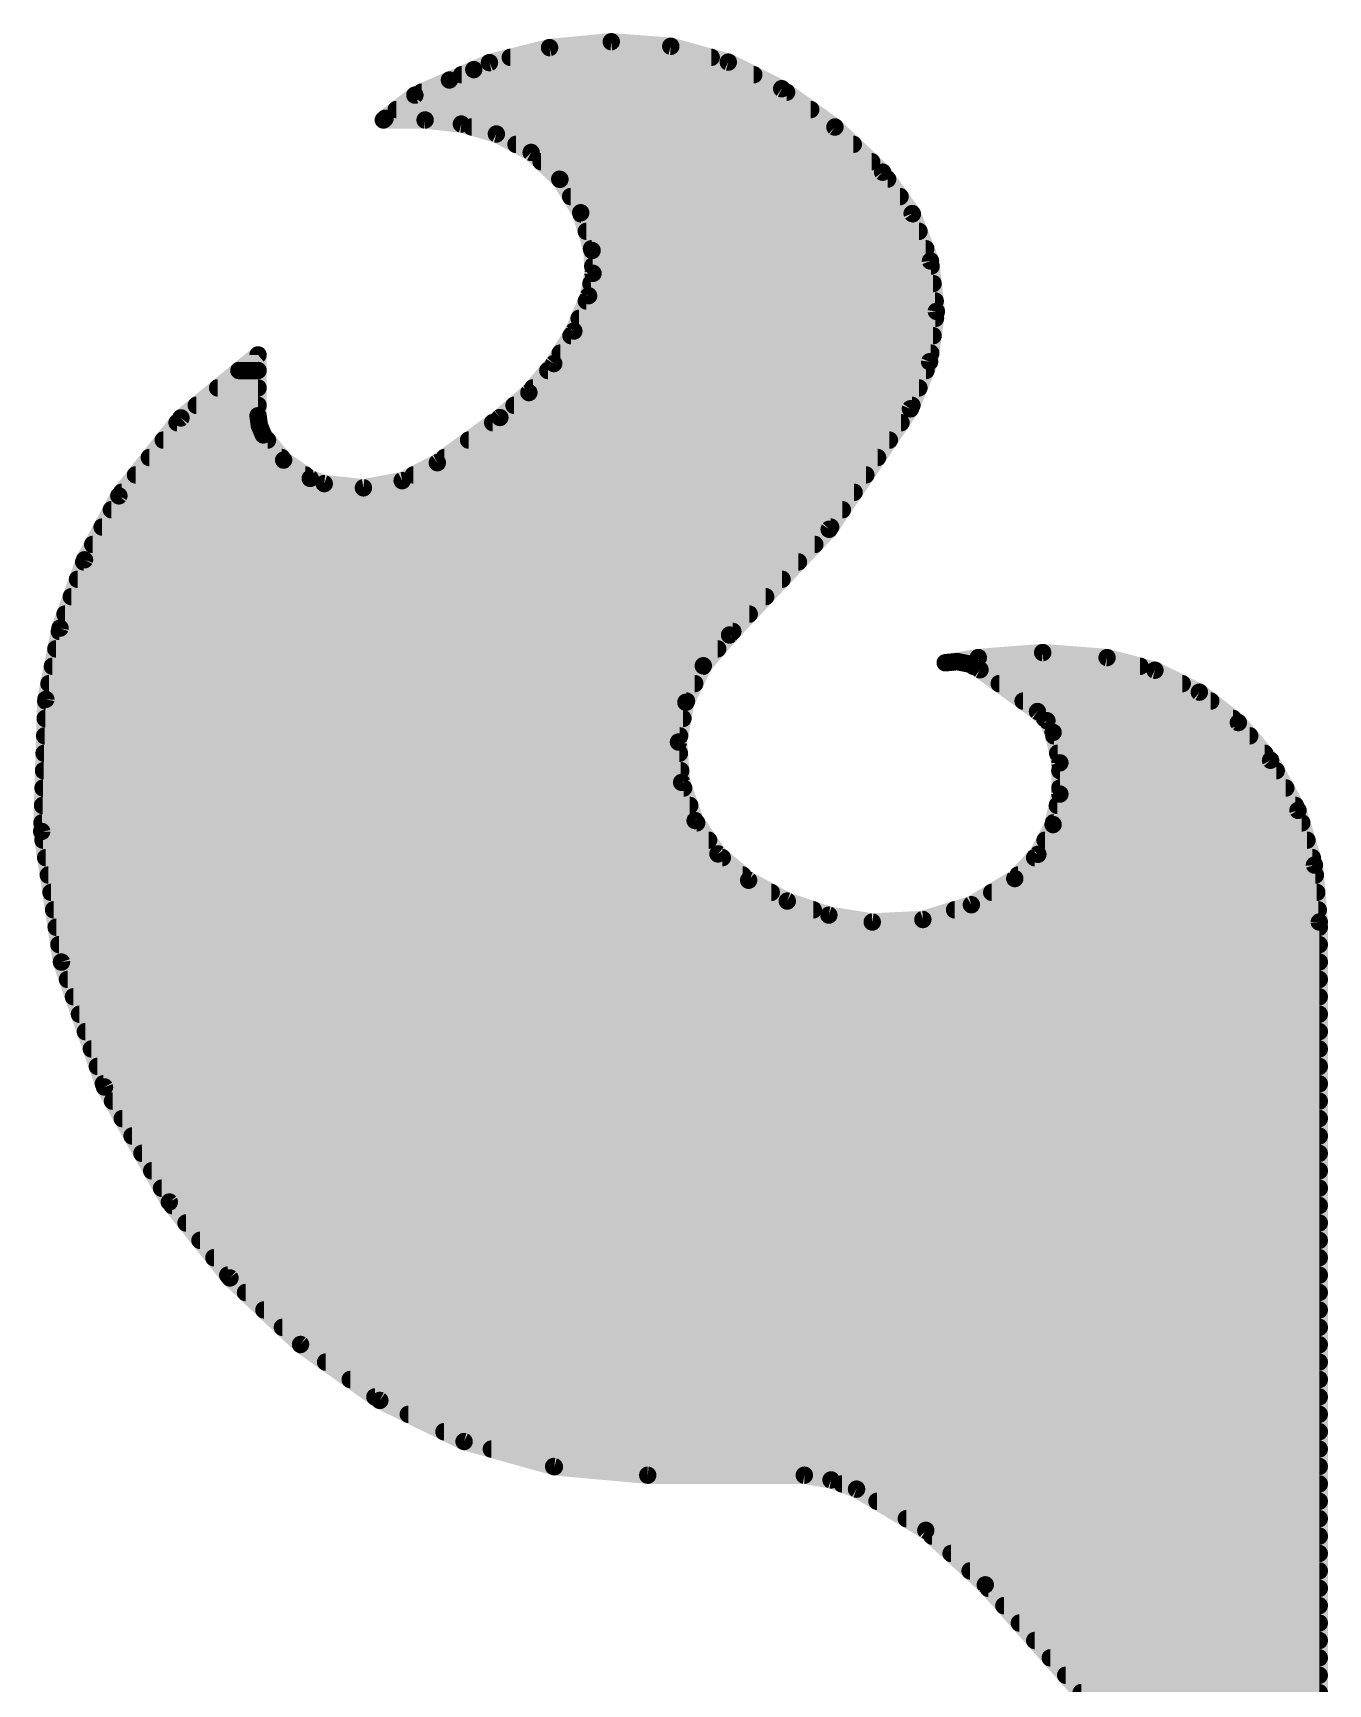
# Model space of a CAD drawing. Extents: x -2.6 to 78.8, y -16.5 to 68.7.
# Drawn here: x 38.155 to 40.046, y 26.276 to 28.687 of the extents above; entities that cross this region are included whole.
import ezdxf

# ---------------------------------------------------------------- set-up
doc = ezdxf.new("R2010")
doc.units = 0
doc.layers.add('22', color=40, linetype='CONTINUOUS')

msp = doc.modelspace()

# ---------------------------------------------------------------- linework, layer by layer
at = {"layer": '22', "const_width": 0.0254}
for points in [[(38.9092, 28.6655), (38.9992, 28.6741)], [(38.9992, 28.6741), (39.0861, 28.6675)], [(38.8214, 28.6436), (38.9092, 28.6655)], [(38.8518, 28.6512), (39.1451, 28.6512)], [(39.0861, 28.6675), (39.1701, 28.6443)], [(38.7629, 28.6182), (38.7985, 28.6334)], [(38.7807, 28.6258), (39.2073, 28.6258)], [(38.7985, 28.6334), (38.8214, 28.6436)], [(39.1701, 28.6443), (39.2481, 28.6055)], [(38.7125, 28.5961), (38.7629, 28.6182)], [(38.7223, 28.6004), (39.2552, 28.6004)], [(39.2481, 28.6055), (39.3258, 28.5495)], [(38.669, 28.5623), (38.7125, 28.5961)], [(38.7274, 28.5598), (38.6664, 28.5598)], [(38.6664, 28.5598), (38.6665, 28.5598)], [(38.6665, 28.5598), (38.669, 28.5623)], [(38.6853, 28.575), (39.2904, 28.575)], [(38.7803, 28.5539), (38.7274, 28.5598)], [(38.8315, 28.5394), (38.7803, 28.5539)], [(38.7954, 28.5496), (39.3256, 28.5496)], [(38.8823, 28.5124), (38.8315, 28.5394)], [(39.3258, 28.5495), (39.3954, 28.4836)], [(38.8601, 28.5242), (39.3525, 28.5242)], [(38.9243, 28.4732), (38.8823, 28.5124)], [(38.8968, 28.4988), (39.3793, 28.4988)], [(39.3954, 28.4836), (39.4385, 28.4232)], [(38.924, 28.4734), (39.4027, 28.4734)], [(38.9546, 28.4243), (38.9243, 28.4732)], [(38.9399, 28.448), (39.4208, 28.448)], [(38.9712, 28.3693), (38.9546, 28.4243)], [(38.9551, 28.4226), (39.4388, 28.4226)], [(39.4385, 28.4232), (39.4653, 28.354)], [(38.9628, 28.3972), (39.4486, 28.3972)], [(38.9704, 28.3718), (39.4584, 28.3718)], [(38.9726, 28.3359), (38.9712, 28.3693)], [(38.9661, 28.3032), (38.9726, 28.3359)], [(38.9722, 28.3464), (39.4662, 28.3464)], [(39.4653, 28.354), (39.4739, 28.2803)], [(38.9696, 28.321), (39.4691, 28.321)], [(38.9446, 28.2517), (38.9661, 28.3032)], [(38.9629, 28.2956), (39.4721, 28.2956)], [(38.9523, 28.2702), (39.4726, 28.2702)], [(39.4739, 28.2803), (39.464, 28.2068)], [(38.9153, 28.2042), (38.9446, 28.2517)], [(38.9404, 28.2448), (39.4691, 28.2448)], [(38.3709, 28.1248), (38.4835, 28.2169)], [(38.4835, 28.2169), (38.4835, 28.128)], [(38.9247, 28.2194), (39.4657, 28.2194)], [(38.4555, 28.194), (38.4835, 28.194)], [(38.879, 28.1618), (38.9153, 28.2042)], [(38.9066, 28.194), (39.4587, 28.194)], [(39.464, 28.2068), (39.436, 28.1381)], [(38.4245, 28.1686), (38.4835, 28.1686)], [(38.8848, 28.1686), (39.4484, 28.1686)], [(38.3934, 28.1432), (38.4835, 28.1432)], [(38.8366, 28.1254), (38.879, 28.1618)], [(38.8573, 28.1432), (39.4381, 28.1432)], [(38.2803, 28.0111), (38.3709, 28.1248)], [(38.4835, 28.128), (38.4855, 28.1135)], [(38.7452, 28.0594), (38.8366, 28.1254)], [(39.436, 28.1381), (39.3174, 27.9623)], [(38.3653, 28.1178), (38.4849, 28.1178)], [(38.4855, 28.1135), (38.4912, 28.1)], [(38.4912, 28.1), (38.5209, 28.0633)], [(38.8261, 28.1178), (39.4223, 28.1178)], [(38.3451, 28.0924), (38.4973, 28.0924)], [(38.7909, 28.0924), (39.4052, 28.0924)], [(38.3249, 28.067), (38.5179, 28.067)], [(38.5209, 28.0633), (38.5597, 28.0365)], [(38.6939, 28.0332), (38.7452, 28.0594)], [(38.7557, 28.067), (39.388, 28.067)], [(38.3046, 28.0416), (38.5523, 28.0416)], [(38.5597, 28.0365), (38.5801, 28.0289)], [(38.5801, 28.0289), (38.6373, 28.0228)], [(38.6373, 28.0228), (38.6939, 28.0332)], [(38.7104, 28.0416), (39.3709, 28.0416)], [(38.2302, 27.9177), (38.2803, 28.0111)], [(38.2844, 28.0162), (39.3538, 28.0162)], [(38.2694, 27.9908), (39.3366, 27.9908)], [(38.2558, 27.9654), (39.3195, 27.9654)], [(39.3174, 27.9623), (39.1719, 27.8079)], [(38.2421, 27.94), (39.2964, 27.94)], [(38.1944, 27.8179), (38.2302, 27.9177)], [(38.229, 27.9146), (39.2725, 27.9146)], [(38.2199, 27.8892), (39.2485, 27.8892)], [(38.2108, 27.8638), (39.2246, 27.8638)], [(38.2017, 27.8384), (39.2006, 27.8384)], [(38.1737, 27.7139), (38.1944, 27.8179)], [(38.1934, 27.813), (39.1767, 27.813)], [(39.1719, 27.8079), (39.1336, 27.763)], [(38.1883, 27.7876), (39.1546, 27.7876)], [(39.5351, 27.7749), (39.6291, 27.7823)], [(39.6291, 27.7823), (39.7231, 27.7749)], [(38.1833, 27.7622), (39.1332, 27.7622)], [(39.1336, 27.763), (39.1081, 27.7096)], [(39.4868, 27.7673), (39.5351, 27.7749)], [(39.5045, 27.769), (39.4868, 27.7673)], [(39.5219, 27.7655), (39.5045, 27.769)], [(39.5376, 27.7571), (39.5219, 27.7655)], [(39.5281, 27.7622), (39.7713, 27.7622)], [(39.6215, 27.6962), (39.5376, 27.7571)], [(39.7231, 27.7749), (39.793, 27.7565)], [(39.793, 27.7565), (39.8578, 27.7244)], [(38.1782, 27.7368), (39.1211, 27.7368)], [(39.5656, 27.7368), (39.8328, 27.7368)], [(38.1677, 27.5211), (38.1737, 27.7139)], [(38.1736, 27.7114), (39.109, 27.7114)], [(39.1081, 27.7096), (39.0974, 27.6516)], [(39.6006, 27.7114), (39.8745, 27.7114)], [(39.8578, 27.7244), (39.9148, 27.68)], [(38.1728, 27.686), (39.1038, 27.686)], [(39.6353, 27.6828), (39.6215, 27.6962)], [(39.632, 27.686), (39.9071, 27.686)], [(38.172, 27.6606), (39.099, 27.6606)], [(39.6443, 27.6657), (39.6353, 27.6828)], [(39.6542, 27.6212), (39.6443, 27.6657)], [(39.6454, 27.6606), (39.9314, 27.6606)], [(39.9148, 27.68), (39.9618, 27.625)], [(39.0974, 27.6516), (39.102, 27.5927)], [(38.1712, 27.6352), (39.0986, 27.6352)], [(39.6511, 27.6352), (39.9531, 27.6352)], [(39.6542, 27.5756), (39.6542, 27.6212)], [(39.9618, 27.625), (40.0019, 27.5518)], [(38.1704, 27.6098), (39.1006, 27.6098)], [(39.102, 27.5927), (39.1216, 27.537)], [(39.6542, 27.6098), (39.9701, 27.6098)], [(38.1696, 27.5844), (39.1049, 27.5844)], [(39.6443, 27.5311), (39.6542, 27.5756)], [(39.6542, 27.5844), (39.9841, 27.5844)], [(38.1689, 27.559), (39.1138, 27.559)], [(39.6505, 27.559), (39.998, 27.559)], [(40.0019, 27.5518), (40.0259, 27.4719)], [(38.1965, 27.3304), (38.1677, 27.5211)], [(38.1681, 27.5336), (39.1239, 27.5336)], [(39.1216, 27.537), (39.155, 27.4883)], [(39.6221, 27.4877), (39.6443, 27.5311)], [(39.6449, 27.5336), (40.0074, 27.5336)], [(38.1696, 27.5082), (39.1413, 27.5082)], [(39.6326, 27.5082), (40.015, 27.5082)], [(38.1735, 27.4828), (39.1613, 27.4828)], [(39.155, 27.4883), (39.1998, 27.4498)], [(39.5884, 27.4523), (39.6221, 27.4877)], [(39.6174, 27.4828), (40.0227, 27.4828)], [(40.0259, 27.4719), (40.0329, 27.3888)], [(38.1773, 27.4574), (39.1909, 27.4574)], [(39.1998, 27.4498), (39.2562, 27.4194)], [(39.525, 27.4141), (39.5884, 27.4523)], [(39.5933, 27.4574), (40.0272, 27.4574)], [(38.1812, 27.432), (39.2328, 27.432)], [(39.2562, 27.4194), (39.3169, 27.3989)], [(39.5547, 27.432), (40.0293, 27.432)], [(38.185, 27.4066), (39.2941, 27.4066)], [(39.3169, 27.3989), (39.3802, 27.3888)], [(39.4542, 27.3925), (39.525, 27.4141)], [(39.5005, 27.4066), (40.0314, 27.4066)], [(38.1888, 27.3812), (40.0329, 27.3812)], [(39.3802, 27.3888), (39.4542, 27.3925)], [(40.0329, 27.3888), (40.0329, 25.8724)], [(38.1927, 27.3558), (40.0329, 27.3558)], [(38.2593, 27.148), (38.1965, 27.3304)], [(38.1965, 27.3304), (40.0329, 27.3304)], [(38.2053, 27.305), (40.0329, 27.305)], [(38.214, 27.2796), (40.0329, 27.2796)], [(38.2228, 27.2542), (40.0329, 27.2542)], [(38.2315, 27.2288), (40.0329, 27.2288)], [(38.2402, 27.2034), (40.0329, 27.2034)], [(38.249, 27.178), (40.0329, 27.178)], [(38.2577, 27.1526), (40.0329, 27.1526)], [(38.354, 26.9799), (38.2593, 27.148)], [(38.271, 27.1272), (40.0329, 27.1272)], [(38.2853, 27.1018), (40.0329, 27.1018)], [(38.2996, 27.0764), (40.0329, 27.0764)], [(38.3139, 27.051), (40.0329, 27.051)], [(38.3283, 27.0256), (40.0329, 27.0256)], [(38.3426, 27.0002), (40.0329, 27.0002)], [(38.4424, 26.8692), (38.354, 26.9799)], [(38.3581, 26.9748), (40.0329, 26.9748)], [(38.3784, 26.9494), (40.0329, 26.9494)], [(38.3987, 26.924), (40.0329, 26.924)], [(38.419, 26.8986), (40.0329, 26.8986)], [(38.4393, 26.8732), (40.0329, 26.8732)], [(38.5456, 26.772), (38.4424, 26.8692)], [(38.4652, 26.8478), (40.0329, 26.8478)], [(38.4921, 26.8224), (40.0329, 26.8224)], [(38.5191, 26.797), (40.0329, 26.797)], [(38.6613, 26.6903), (38.5456, 26.772)], [(38.5462, 26.7716), (40.0329, 26.7716)], [(38.5821, 26.7462), (40.0329, 26.7462)], [(38.6181, 26.7208), (40.0329, 26.7208)], [(38.6541, 26.6954), (40.0329, 26.6954)], [(38.7843, 26.6303), (38.6613, 26.6903)], [(38.7029, 26.67), (40.0329, 26.67)], [(38.755, 26.6446), (40.0329, 26.6446)], [(38.9162, 26.5935), (38.7843, 26.6303)], [(38.8241, 26.6192), (40.0329, 26.6192)], [(38.9151, 26.5938), (40.0329, 26.5938)], [(39.0525, 26.5811), (38.9162, 26.5935)], [(39.2811, 26.5811), (39.0525, 26.5811)], [(39.3201, 26.5743), (39.2811, 26.5811)], [(39.3573, 26.5608), (39.3201, 26.5743)], [(39.3363, 26.5684), (40.0329, 26.5684)], [(39.4585, 26.5006), (39.3573, 26.5608)], [(39.3872, 26.543), (40.0329, 26.543)], [(39.43, 26.5176), (40.0329, 26.5176)], [(39.5453, 26.4211), (39.4585, 26.5006)], [(39.4677, 26.4922), (40.0329, 26.4922)], [(39.4954, 26.4668), (40.0329, 26.4668)], [(39.5231, 26.4414), (40.0329, 26.4414)], [(40.0329, 25.8724), (39.5453, 26.4211)], [(39.5498, 26.416), (40.0329, 26.416)], [(39.5724, 26.3906), (40.0329, 26.3906)], [(39.595, 26.3652), (40.0329, 26.3652)], [(39.6176, 26.3398), (40.0329, 26.3398)], [(39.6401, 26.3144), (40.0329, 26.3144)], [(39.6627, 26.289), (40.0329, 26.289)], [(39.6853, 26.2636), (40.0329, 26.2636)]]:
    msp.add_lwpolyline(points, dxfattribs=at)
at = {"layer": '22', "const_width": 0.0127}
for points in [[(38.9997, 28.6804, 1), (38.9987, 28.6678)], [(38.9998, 28.6678, 1), (38.9986, 28.6804)], [(38.8518, 28.6576, 1), (38.8518, 28.6449)], [(38.9085, 28.6719, 1), (38.9098, 28.6592)], [(38.9107, 28.6594, 1), (38.9076, 28.6717)], [(39.0878, 28.6736, 1), (39.0844, 28.6614)], [(39.0856, 28.6611, 1), (39.0866, 28.6738)], [(39.1451, 28.6449, 1), (39.1451, 28.6576)], [(38.7807, 28.6322, 1), (38.7807, 28.6195)], [(38.7959, 28.6392, 1), (38.8011, 28.6276)], [(38.801, 28.6276, 1), (38.796, 28.6392)], [(38.8199, 28.6498, 1), (38.8229, 28.6374)], [(38.824, 28.6378, 1), (38.8188, 28.6494)], [(39.1729, 28.65, 1), (39.1673, 28.6386)], [(39.1684, 28.6382, 1), (39.1718, 28.6504)], [(39.2073, 28.6195, 1), (39.2073, 28.6322)], [(38.7223, 28.6068, 1), (38.7223, 28.594)], [(38.7604, 28.624, 1), (38.7654, 28.6124)], [(38.7654, 28.6124, 1), (38.7604, 28.624)], [(39.2518, 28.6107, 1), (39.2444, 28.6003)], [(39.2453, 28.5998, 1), (39.2509, 28.6112)], [(39.2552, 28.594, 1), (39.2552, 28.6068)], [(38.7099, 28.6019, 1), (38.715, 28.5903)], [(38.7164, 28.5911, 1), (38.7086, 28.6011)], [(38.6664, 28.5662, 1), (38.6664, 28.5535)], [(38.6664, 28.5662, 1), (38.6664, 28.5535)], [(38.662, 28.5643, 1), (38.671, 28.5553)], [(38.6651, 28.5673, 1), (38.6729, 28.5573)], [(38.6735, 28.5578, 1), (38.6645, 28.5668)], [(38.6665, 28.5535, 1), (38.6665, 28.5662)], [(38.6853, 28.5814, 1), (38.6853, 28.5687)], [(38.7281, 28.5661, 1), (38.7267, 28.5535)], [(38.7274, 28.5535, 1), (38.7274, 28.5662)], [(38.782, 28.56, 1), (38.7786, 28.5478)], [(38.7796, 28.5476, 1), (38.781, 28.5602)], [(39.2904, 28.5687, 1), (39.2904, 28.5814)], [(38.7954, 28.556, 1), (38.7954, 28.5433)], [(38.8345, 28.545, 1), (38.8285, 28.5338)], [(38.8298, 28.5333, 1), (38.8332, 28.5455)], [(39.3302, 28.5541, 1), (39.3214, 28.5448)], [(39.3221, 28.5443, 1), (39.3295, 28.5546)], [(39.3256, 28.5433, 1), (39.3256, 28.556)], [(38.8601, 28.5306, 1), (38.8601, 28.5178)], [(38.8866, 28.5171, 1), (38.8779, 28.5078)], [(38.8793, 28.5068, 1), (38.8852, 28.518)], [(39.3525, 28.5178, 1), (39.3525, 28.5306)], [(38.8968, 28.5052, 1), (38.8968, 28.4925)], [(39.3793, 28.4925, 1), (39.3793, 28.5052)], [(39.4006, 28.4873, 1), (39.3902, 28.4799)], [(39.391, 28.479, 1), (39.3998, 28.4882)], [(38.924, 28.4798, 1), (38.924, 28.4671)], [(38.9296, 28.4765, 1), (38.9189, 28.4698)], [(38.9199, 28.4685, 1), (38.9286, 28.4778)], [(39.4027, 28.4671, 1), (39.4027, 28.4798)], [(38.9399, 28.4544, 1), (38.9399, 28.4416)], [(39.4208, 28.4416, 1), (39.4208, 28.4544)], [(38.9607, 28.4262, 1), (38.9485, 28.4225)], [(38.9551, 28.429, 1), (38.9551, 28.4163)], [(38.9492, 28.421, 1), (38.96, 28.4277)], [(39.4445, 28.4255, 1), (39.4326, 28.4209)], [(39.4334, 28.4195, 1), (39.4437, 28.4269)], [(39.4388, 28.4163, 1), (39.4388, 28.429)], [(38.9628, 28.4036, 1), (38.9628, 28.3909)], [(39.4486, 28.3909, 1), (39.4486, 28.4036)], [(38.9704, 28.3782, 1), (38.9704, 28.3654)], [(38.9775, 28.3696, 1), (38.9649, 28.369)], [(38.9651, 28.3675, 1), (38.9773, 28.3711)], [(39.4584, 28.3654, 1), (39.4584, 28.3782)], [(38.9722, 28.3528, 1), (38.9722, 28.3401)], [(38.9788, 28.3347, 1), (38.9664, 28.3372)], [(39.4716, 28.3548, 1), (39.459, 28.3533)], [(39.4593, 28.3517, 1), (39.4712, 28.3563)], [(39.4662, 28.3401, 1), (39.4662, 28.3528)], [(38.9696, 28.3274, 1), (38.9696, 28.3147)], [(38.9663, 28.3357, 1), (38.979, 28.3362)], [(39.4691, 28.3147, 1), (39.4691, 28.3274)], [(38.9629, 28.302, 1), (38.9629, 28.2892)], [(38.9599, 28.3044, 1), (38.9723, 28.302)], [(38.972, 28.3008, 1), (38.9602, 28.3056)], [(39.4721, 28.2892, 1), (39.4721, 28.302)], [(38.9523, 28.2766, 1), (38.9523, 28.2639)], [(39.4802, 28.2795, 1), (39.4676, 28.2812)], [(39.4676, 28.2796, 1), (39.4802, 28.2811)], [(39.4726, 28.2639, 1), (39.4726, 28.2766)], [(38.9404, 28.2512, 1), (38.9404, 28.2385)], [(38.9388, 28.2541, 1), (38.9505, 28.2492)], [(38.95, 28.2484, 1), (38.9392, 28.255)], [(39.4691, 28.2385, 1), (39.4691, 28.2512)], [(38.4898, 28.2169, 1), (38.4772, 28.2169)], [(38.4875, 28.212, 1), (38.4795, 28.2218)], [(38.9247, 28.2258, 1), (38.9247, 28.213)], [(39.4657, 28.213, 1), (39.4657, 28.2258)], [(38.4555, 28.2004, 1), (38.4555, 28.1877)], [(38.4835, 28.1877, 1), (38.4835, 28.2004)], [(38.9066, 28.2004, 1), (38.9066, 28.1877)], [(38.9099, 28.2075, 1), (38.9207, 28.2009)], [(38.9201, 28.2001, 1), (38.9105, 28.2083)], [(39.4577, 28.2077, 1), (39.4703, 28.206)], [(39.4698, 28.2044, 1), (39.4581, 28.2092)], [(39.4587, 28.1877, 1), (39.4587, 28.2004)], [(38.4245, 28.175, 1), (38.4245, 28.1623)], [(38.4835, 28.1623, 1), (38.4835, 28.175)], [(38.8848, 28.175, 1), (38.8848, 28.1623)], [(39.4484, 28.1623, 1), (39.4484, 28.175)], [(38.3934, 28.1496, 1), (38.3934, 28.1368)], [(38.4835, 28.1368, 1), (38.4835, 28.1496)], [(38.8573, 28.1496, 1), (38.8573, 28.1368)], [(38.8741, 28.1659, 1), (38.8838, 28.1577)], [(38.8831, 28.157, 1), (38.8748, 28.1666)], [(39.4381, 28.1368, 1), (39.4381, 28.1496)], [(38.3653, 28.1242, 1), (38.3653, 28.1115)], [(38.3669, 28.1297, 1), (38.375, 28.1199)], [(38.3759, 28.1209, 1), (38.366, 28.1288)], [(38.4898, 28.1289, 1), (38.4772, 28.1271)], [(38.4772, 28.128, 1), (38.4898, 28.128)], [(38.4849, 28.1115, 1), (38.4849, 28.1242)], [(38.8261, 28.1242, 1), (38.8261, 28.1115)], [(38.8325, 28.1302, 1), (38.8407, 28.1206)], [(38.8403, 28.1203, 1), (38.8329, 28.1305)], [(39.4223, 28.1115, 1), (39.4223, 28.1242)], [(39.4301, 28.1405, 1), (39.4419, 28.1357)], [(39.4413, 28.1345, 1), (39.4307, 28.1417)], [(38.4913, 28.116, 1), (38.4796, 28.111)], [(38.4792, 28.1126, 1), (38.4918, 28.1143)], [(38.4961, 28.104, 1), (38.4863, 28.096)], [(38.4854, 28.0975, 1), (38.497, 28.1025)], [(38.3451, 28.0988, 1), (38.3451, 28.0861)], [(38.4973, 28.0861, 1), (38.4973, 28.0988)], [(38.7909, 28.0988, 1), (38.7909, 28.0861)], [(39.4052, 28.0861, 1), (39.4052, 28.0988)], [(38.3249, 28.0734, 1), (38.3249, 28.0606)], [(38.5245, 28.0685, 1), (38.5173, 28.0581)], [(38.5159, 28.0593, 1), (38.5258, 28.0673)], [(38.5179, 28.0606, 1), (38.5179, 28.0734)], [(38.7415, 28.0645, 1), (38.7489, 28.0543)], [(38.7481, 28.0537, 1), (38.7423, 28.0651)], [(38.7557, 28.0734, 1), (38.7557, 28.0606)], [(39.388, 28.0606, 1), (39.388, 28.0734)], [(38.3046, 28.048, 1), (38.3046, 28.0353)], [(38.5523, 28.0353, 1), (38.5523, 28.048)], [(38.5619, 28.0425, 1), (38.5575, 28.0305)], [(38.5561, 28.0313, 1), (38.5633, 28.0417)], [(38.5808, 28.0352, 1), (38.5794, 28.0226)], [(38.5779, 28.0229, 1), (38.5823, 28.0349)], [(38.6362, 28.029, 1), (38.6385, 28.0165)], [(38.6367, 28.0164, 1), (38.638, 28.0291)], [(38.691, 28.0389, 1), (38.6968, 28.0276)], [(38.6951, 28.027, 1), (38.6928, 28.0395)], [(38.7104, 28.048, 1), (38.7104, 28.0353)], [(39.3709, 28.0353, 1), (39.3709, 28.048)], [(38.2753, 28.0151, 1), (38.2853, 28.0071)], [(38.2859, 28.0081, 1), (38.2747, 28.0141)], [(38.2844, 28.0226, 1), (38.2844, 28.0099)], [(39.3538, 28.0099, 1), (39.3538, 28.0226)], [(38.2694, 27.9972, 1), (38.2694, 27.9844)], [(39.3366, 27.9844, 1), (39.3366, 27.9972)], [(38.2558, 27.9718, 1), (38.2558, 27.9591)], [(39.3121, 27.9658, 1), (39.3226, 27.9587)], [(39.322, 27.9579, 1), (39.3128, 27.9666)], [(39.3195, 27.9591, 1), (39.3195, 27.9718)], [(38.2421, 27.9464, 1), (38.2421, 27.9337)], [(39.2964, 27.9337, 1), (39.2964, 27.9464)], [(38.229, 27.921, 1), (38.229, 27.9082)], [(38.2246, 27.9207, 1), (38.2358, 27.9147)], [(38.2361, 27.9155, 1), (38.2242, 27.9198)], [(39.2725, 27.9082, 1), (39.2725, 27.921)], [(38.2199, 27.8956, 1), (38.2199, 27.8829)], [(39.2485, 27.8829, 1), (39.2485, 27.8956)], [(38.2108, 27.8702, 1), (38.2108, 27.8575)], [(39.2246, 27.8575, 1), (39.2246, 27.8702)], [(38.2017, 27.8448, 1), (38.2017, 27.832)], [(39.2006, 27.832, 1), (39.2006, 27.8448)], [(38.1934, 27.8194, 1), (38.1934, 27.8067)], [(38.1884, 27.82, 1), (38.2003, 27.8157)], [(38.2006, 27.8166, 1), (38.1881, 27.8191)], [(39.1673, 27.8123, 1), (39.1765, 27.8035)], [(39.1767, 27.8038, 1), (39.1671, 27.812)], [(39.1767, 27.8067, 1), (39.1767, 27.8194)], [(38.1883, 27.794, 1), (38.1883, 27.7813)], [(39.1546, 27.7813, 1), (39.1546, 27.794)], [(39.6296, 27.7886, 1), (39.6286, 27.7759)], [(39.6296, 27.7759, 1), (39.6286, 27.7886)], [(38.1833, 27.7686, 1), (38.1833, 27.7558)], [(39.1287, 27.7671, 1), (39.1384, 27.7588)], [(39.1393, 27.7602, 1), (39.1278, 27.7657)], [(39.1332, 27.7558, 1), (39.1332, 27.7686)], [(39.4858, 27.7736, 1), (39.4878, 27.761)], [(39.4862, 27.7736, 1), (39.4874, 27.761)], [(39.5058, 27.7752, 1), (39.5032, 27.7628)], [(39.5051, 27.7627, 1), (39.5039, 27.7753)], [(39.5249, 27.7711, 1), (39.5189, 27.7599)], [(39.5207, 27.7593, 1), (39.5232, 27.7717)], [(39.5281, 27.7686, 1), (39.5281, 27.7558)], [(39.5346, 27.7812, 1), (39.5356, 27.7686)], [(39.5413, 27.7622, 1), (39.5339, 27.752)], [(39.5361, 27.7686, 1), (39.5341, 27.7812)], [(39.5346, 27.7515, 1), (39.5406, 27.7627)], [(39.7247, 27.781, 1), (39.7215, 27.7688)], [(39.7226, 27.7686, 1), (39.7236, 27.7812)], [(39.7713, 27.7558, 1), (39.7713, 27.7686)], [(39.7958, 27.7622, 1), (39.7902, 27.7508)], [(38.1782, 27.7432, 1), (38.1782, 27.7305)], [(39.1211, 27.7305, 1), (39.1211, 27.7432)], [(39.5656, 27.7432, 1), (39.5656, 27.7305)], [(39.7914, 27.7503, 1), (39.7946, 27.7626)], [(39.8328, 27.7305, 1), (39.8328, 27.7432)], [(38.1736, 27.7178, 1), (38.1736, 27.705)], [(38.1675, 27.7151, 1), (38.1799, 27.7127)], [(38.18, 27.7137, 1), (38.1674, 27.7141)], [(39.1144, 27.7085, 1), (39.1019, 27.7108)], [(39.109, 27.705, 1), (39.109, 27.7178)], [(39.6006, 27.7178, 1), (39.6006, 27.705)], [(39.8617, 27.7294, 1), (39.8539, 27.7194)], [(39.855, 27.7187, 1), (39.8606, 27.7301)], [(39.8745, 27.705, 1), (39.8745, 27.7178)], [(38.1728, 27.6924, 1), (38.1728, 27.6796)], [(39.1024, 27.7124, 1), (39.1139, 27.7069)], [(39.1038, 27.6796, 1), (39.1038, 27.6924)], [(39.6259, 27.7007, 1), (39.6171, 27.6917)], [(39.6178, 27.6911, 1), (39.6252, 27.7013)], [(39.632, 27.6924, 1), (39.632, 27.6796)], [(39.9071, 27.6796, 1), (39.9071, 27.6924)], [(38.172, 27.667, 1), (38.172, 27.6543)], [(39.099, 27.6543, 1), (39.099, 27.667)], [(39.6409, 27.6857, 1), (39.6297, 27.6798)], [(39.6309, 27.6782, 1), (39.6397, 27.6873)], [(39.6505, 27.6671, 1), (39.6381, 27.6643)], [(39.6387, 27.6627, 1), (39.6499, 27.6687)], [(39.6454, 27.667, 1), (39.6454, 27.6543)], [(39.9197, 27.6841, 1), (39.91, 27.6759)], [(39.9109, 27.675, 1), (39.9187, 27.685)], [(39.9314, 27.6543, 1), (39.9314, 27.667)], [(39.1037, 27.6521, 1), (39.091, 27.6511)], [(39.0911, 27.6527, 1), (39.1036, 27.6504)], [(38.1712, 27.6416, 1), (38.1712, 27.6288)], [(39.0986, 27.6288, 1), (39.0986, 27.6416)], [(39.6511, 27.6416, 1), (39.6511, 27.6288)], [(39.6606, 27.6212, 1), (39.6479, 27.6212)], [(39.648, 27.6198, 1), (39.6604, 27.6226)], [(39.9531, 27.6288, 1), (39.9531, 27.6416)], [(39.9674, 27.6281, 1), (39.9562, 27.6219)], [(39.957, 27.6209, 1), (39.9666, 27.6291)], [(38.1704, 27.6162, 1), (38.1704, 27.6034)], [(39.1079, 27.5948, 1), (39.096, 27.5906)], [(39.1006, 27.6034, 1), (39.1006, 27.6162)], [(39.6542, 27.6162, 1), (39.6542, 27.6034)], [(39.9701, 27.6034, 1), (39.9701, 27.6162)], [(38.1696, 27.5908, 1), (38.1696, 27.5781)], [(39.0956, 27.5922, 1), (39.1083, 27.5932)], [(39.1049, 27.5781, 1), (39.1049, 27.5908)], [(39.6542, 27.5908, 1), (39.6542, 27.5781)], [(39.6479, 27.5756, 1), (39.6606, 27.5756)], [(39.6604, 27.5742, 1), (39.648, 27.577)], [(39.9841, 27.5781, 1), (39.9841, 27.5908)], [(38.1689, 27.5654, 1), (38.1689, 27.5526)], [(39.1138, 27.5526, 1), (39.1138, 27.5654)], [(39.6505, 27.5654, 1), (39.6505, 27.5526)], [(40.008, 27.5537, 1), (39.9958, 27.55)], [(39.9963, 27.5488, 1), (40.0075, 27.5549)], [(39.998, 27.5526, 1), (39.998, 27.5654)], [(38.1739, 27.522, 1), (38.1614, 27.5201)], [(38.1681, 27.54, 1), (38.1681, 27.5272)], [(39.1268, 27.5406, 1), (39.1164, 27.5334)], [(39.1156, 27.5349, 1), (39.1276, 27.5391)], [(39.1239, 27.5272, 1), (39.1239, 27.54)], [(39.6381, 27.5325, 1), (39.6505, 27.5297)], [(39.6449, 27.54, 1), (39.6449, 27.5272)], [(39.65, 27.5282, 1), (39.6386, 27.534)], [(40.0074, 27.5272, 1), (40.0074, 27.54)], [(38.1613, 27.5213, 1), (38.174, 27.5209)], [(38.1696, 27.5146, 1), (38.1696, 27.5019)], [(39.1413, 27.5019, 1), (39.1413, 27.5146)], [(39.6326, 27.5146, 1), (39.6326, 27.5019)], [(40.015, 27.5019, 1), (40.015, 27.5146)], [(38.1735, 27.4892, 1), (38.1735, 27.4764)], [(39.1591, 27.4931, 1), (39.1508, 27.4834)], [(39.1497, 27.4847, 1), (39.1602, 27.4918)], [(39.1613, 27.4764, 1), (39.1613, 27.4892)], [(39.6174, 27.4892, 1), (39.6174, 27.4764)], [(39.6164, 27.4905, 1), (39.6277, 27.4848)], [(39.6267, 27.4833, 1), (39.6175, 27.492)], [(40.0323, 27.4725, 1), (40.0196, 27.4714)], [(40.0199, 27.4701, 1), (40.032, 27.4738)], [(40.0227, 27.4764, 1), (40.0227, 27.4892)], [(38.1773, 27.4638, 1), (38.1773, 27.451)], [(39.1909, 27.451, 1), (39.1909, 27.4638)], [(39.2028, 27.4554, 1), (39.1968, 27.4442)], [(39.1957, 27.445, 1), (39.2039, 27.4546)], [(39.5838, 27.4567, 1), (39.593, 27.4479)], [(39.5917, 27.4469, 1), (39.5851, 27.4577)], [(39.5933, 27.4638, 1), (39.5933, 27.451)], [(40.0272, 27.451, 1), (40.0272, 27.4638)], [(38.1812, 27.4384, 1), (38.1812, 27.4257)], [(39.2328, 27.4257, 1), (39.2328, 27.4384)], [(39.2582, 27.4254, 1), (39.2542, 27.4134)], [(39.5547, 27.4384, 1), (39.5547, 27.4257)], [(40.0293, 27.4257, 1), (40.0293, 27.4384)], [(38.185, 27.413, 1), (38.185, 27.4002)], [(39.2532, 27.4138, 1), (39.2592, 27.425)], [(39.2941, 27.4002, 1), (39.2941, 27.413)], [(39.3179, 27.4051, 1), (39.3159, 27.3926)], [(39.3149, 27.3929, 1), (39.3189, 27.4049)], [(39.5005, 27.413, 1), (39.5005, 27.4002)], [(39.5217, 27.4195, 1), (39.5283, 27.4086)], [(39.5268, 27.408, 1), (39.5231, 27.4202)], [(40.0314, 27.4002, 1), (40.0314, 27.413)], [(38.1888, 27.3876, 1), (38.1888, 27.3748)], [(39.3799, 27.3951, 1), (39.3805, 27.3825)], [(39.3792, 27.3825, 1), (39.3812, 27.3951)], [(39.4523, 27.3985, 1), (39.456, 27.3864)], [(39.4545, 27.3861, 1), (39.4538, 27.3988)], [(40.0393, 27.3888, 1), (40.0266, 27.3888)], [(40.0266, 27.3883, 1), (40.0392, 27.3893)], [(40.0329, 27.3748, 1), (40.0329, 27.3876)], [(38.1927, 27.3622, 1), (38.1927, 27.3495)], [(40.0329, 27.3495, 1), (40.0329, 27.3622)], [(38.1965, 27.3368, 1), (38.1965, 27.324)], [(38.2025, 27.3324, 1), (38.1905, 27.3283)], [(38.1902, 27.3294, 1), (38.2028, 27.3313)], [(40.0329, 27.324, 1), (40.0329, 27.3368)], [(38.2053, 27.3114, 1), (38.2053, 27.2986)], [(40.0329, 27.2986, 1), (40.0329, 27.3114)], [(38.214, 27.286, 1), (38.214, 27.2733)], [(40.0329, 27.2733, 1), (40.0329, 27.286)], [(38.2228, 27.2606, 1), (38.2228, 27.2478)], [(40.0329, 27.2478, 1), (40.0329, 27.2606)], [(38.2315, 27.2352, 1), (38.2315, 27.2224)], [(40.0329, 27.2224, 1), (40.0329, 27.2352)], [(38.2402, 27.2098, 1), (38.2402, 27.1971)], [(40.0329, 27.1971, 1), (40.0329, 27.2098)], [(38.249, 27.1844, 1), (38.249, 27.1716)], [(40.0329, 27.1716, 1), (40.0329, 27.1844)], [(38.2577, 27.159, 1), (38.2577, 27.1462)], [(38.2649, 27.1511, 1), (38.2538, 27.1449)], [(38.2533, 27.1459, 1), (38.2653, 27.15)], [(40.0329, 27.1462, 1), (40.0329, 27.159)], [(38.271, 27.1336, 1), (38.271, 27.1209)], [(40.0329, 27.1209, 1), (40.0329, 27.1336)], [(38.2853, 27.1082, 1), (38.2853, 27.0954)], [(40.0329, 27.0954, 1), (40.0329, 27.1082)], [(38.2996, 27.0828, 1), (38.2996, 27.07)], [(40.0329, 27.07, 1), (40.0329, 27.0828)], [(38.3139, 27.0574, 1), (38.3139, 27.0447)], [(40.0329, 27.0447, 1), (40.0329, 27.0574)], [(38.3283, 27.032, 1), (38.3283, 27.0192)], [(40.0329, 27.0192, 1), (40.0329, 27.032)], [(38.3426, 27.0066, 1), (38.3426, 26.9938)], [(40.0329, 26.9938, 1), (40.0329, 27.0066)], [(38.359, 26.9839, 1), (38.349, 26.9759)], [(38.3485, 26.9768, 1), (38.3595, 26.983)], [(38.3581, 26.9812, 1), (38.3581, 26.9685)], [(40.0329, 26.9685, 1), (40.0329, 26.9812)], [(38.3784, 26.9558, 1), (38.3784, 26.943)], [(40.0329, 26.943, 1), (40.0329, 26.9558)], [(38.3987, 26.9304, 1), (38.3987, 26.9177)], [(40.0329, 26.9177, 1), (40.0329, 26.9304)], [(38.419, 26.905, 1), (38.419, 26.8923)], [(40.0329, 26.8923, 1), (40.0329, 26.905)], [(38.4393, 26.8796, 1), (38.4393, 26.8668)], [(38.4468, 26.8738, 1), (38.4381, 26.8646)], [(38.4375, 26.8652, 1), (38.4474, 26.8732)], [(40.0329, 26.8668, 1), (40.0329, 26.8796)], [(38.4652, 26.8542, 1), (38.4652, 26.8415)], [(40.0329, 26.8415, 1), (40.0329, 26.8542)], [(38.4921, 26.8288, 1), (38.4921, 26.8161)], [(40.0329, 26.8161, 1), (40.0329, 26.8288)], [(38.5191, 26.8034, 1), (38.5191, 26.7906)], [(40.0329, 26.7906, 1), (40.0329, 26.8034)], [(38.5492, 26.7772, 1), (38.5419, 26.7668)], [(38.5462, 26.778, 1), (38.5462, 26.7653)], [(38.5412, 26.7674, 1), (38.5499, 26.7767)], [(40.0329, 26.7653, 1), (40.0329, 26.778)], [(38.5821, 26.7526, 1), (38.5821, 26.7399)], [(40.0329, 26.7399, 1), (40.0329, 26.7526)], [(38.6181, 26.7272, 1), (38.6181, 26.7144)], [(40.0329, 26.7144, 1), (40.0329, 26.7272)], [(38.6541, 26.7018, 1), (38.6541, 26.6891)], [(38.6641, 26.696, 1), (38.6585, 26.6846)], [(38.6576, 26.6851, 1), (38.665, 26.6955)], [(40.0329, 26.6891, 1), (40.0329, 26.7018)], [(38.7029, 26.6764, 1), (38.7029, 26.6637)], [(40.0329, 26.6637, 1), (40.0329, 26.6764)], [(38.755, 26.651, 1), (38.755, 26.6382)], [(38.786, 26.6364, 1), (38.7826, 26.6242)], [(38.7816, 26.6246, 1), (38.7871, 26.636)], [(40.0329, 26.6382, 1), (40.0329, 26.651)], [(38.8241, 26.6256, 1), (38.8241, 26.6129)], [(40.0329, 26.6129, 1), (40.0329, 26.6256)], [(38.9151, 26.6002, 1), (38.9151, 26.5875)], [(38.9168, 26.5998, 1), (38.9156, 26.5872)], [(38.9145, 26.5874, 1), (38.9179, 26.5996)], [(39.0525, 26.5875, 1), (39.0525, 26.5748)], [(39.0519, 26.5748, 1), (39.0531, 26.5874)], [(39.2822, 26.5874, 1), (39.28, 26.5748)], [(39.2811, 26.5748, 1), (39.2811, 26.5875)], [(40.0329, 26.5875, 1), (40.0329, 26.6002)], [(39.3222, 26.5802, 1), (39.3179, 26.5683)], [(39.319, 26.568, 1), (39.3212, 26.5805)], [(39.3363, 26.5748, 1), (39.3363, 26.562)], [(39.3605, 26.5663, 1), (39.3541, 26.5553)], [(39.3551, 26.5548, 1), (39.3595, 26.5668)], [(40.0329, 26.562, 1), (40.0329, 26.5748)], [(39.3872, 26.5494, 1), (39.3872, 26.5367)], [(40.0329, 26.5367, 1), (40.0329, 26.5494)], [(39.43, 26.524, 1), (39.43, 26.5113)], [(40.0329, 26.5113, 1), (40.0329, 26.524)], [(39.4628, 26.5053, 1), (39.4542, 26.4959)], [(39.4552, 26.4952, 1), (39.4617, 26.5061)], [(39.4677, 26.4986, 1), (39.4677, 26.4858)], [(40.0329, 26.4858, 1), (40.0329, 26.4986)], [(39.4954, 26.4732, 1), (39.4954, 26.4605)], [(40.0329, 26.4605, 1), (40.0329, 26.4732)], [(39.5231, 26.4478, 1), (39.5231, 26.4351)], [(40.0329, 26.4351, 1), (40.0329, 26.4478)], [(39.55, 26.4253, 1), (39.5406, 26.4169)], [(39.541, 26.4164, 1), (39.5496, 26.4258)], [(39.5498, 26.4224, 1), (39.5498, 26.4096)], [(40.0329, 26.4096, 1), (40.0329, 26.4224)], [(39.5724, 26.397, 1), (39.5724, 26.3843)], [(40.0329, 26.3843, 1), (40.0329, 26.397)], [(39.595, 26.3716, 1), (39.595, 26.3589)], [(40.0329, 26.3589, 1), (40.0329, 26.3716)], [(39.6176, 26.3462, 1), (39.6176, 26.3334)], [(40.0329, 26.3334, 1), (40.0329, 26.3462)], [(39.6401, 26.3208, 1), (39.6401, 26.3081)], [(40.0329, 26.3081, 1), (40.0329, 26.3208)], [(39.6627, 26.2954, 1), (39.6627, 26.2827)], [(40.0329, 26.2827, 1), (40.0329, 26.2954)], [(39.6853, 26.27, 1), (39.6853, 26.2572)], [(40.0329, 26.2572, 1), (40.0329, 26.27)]]:
    msp.add_lwpolyline(points, format="xyb", dxfattribs=at)

doc.saveas('drawing.dxf')
